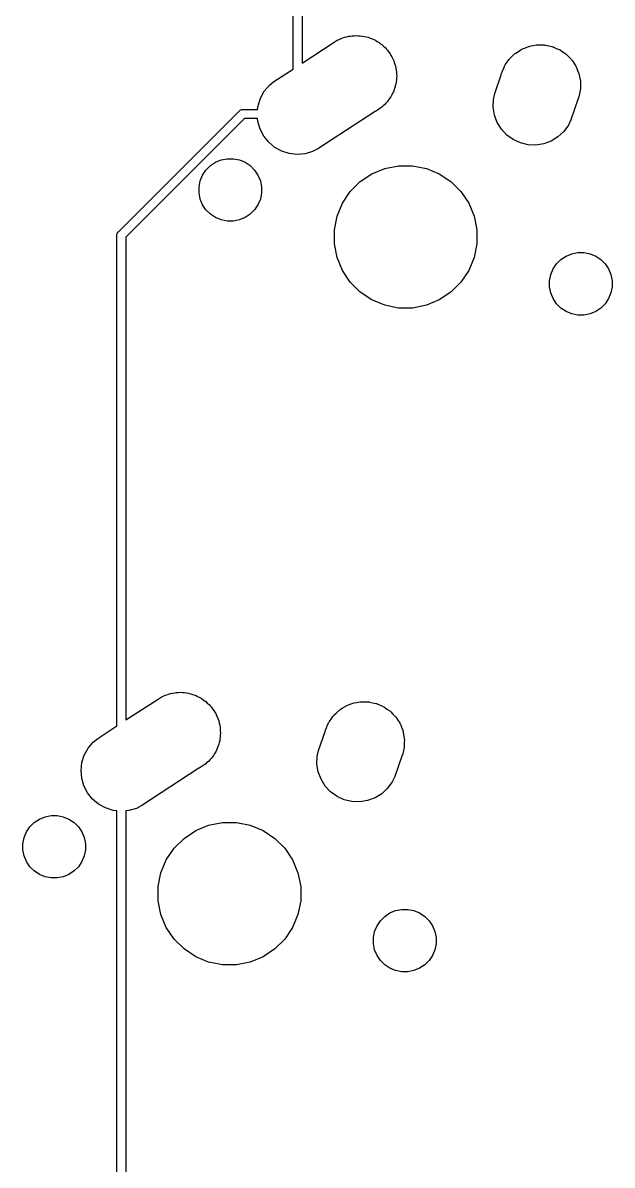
# Model space of a CAD drawing. Extents: x -662 to -203, y -195 to -58.
# Drawn here: x -475.74 to -459.25, y -153.09 to -121.09 of the extents above; entities that cross this region are included whole.
import ezdxf

# ---------------------------------------------------------------- set-up
doc = ezdxf.new("R2010")
doc.units = 0
doc.layers.add('BLACK', color=7, linetype='CONTINUOUS')

msp = doc.modelspace()

# ---------------------------------------------------------------- linework, layer by layer
at = {"layer": 'BLACK', "linetype": 'CONTINUOUS'}
for p, q in [((-468.176, -122.385), (-468.176, -108.643)), ((-467.922, -108.689), (-467.922, -122.219)), ((-467.026, -121.635), (-466.939, -121.577)), ((-466.939, -121.577), (-466.882, -121.553)), ((-466.882, -121.553), (-466.827, -121.525)), ((-466.827, -121.525), (-466.78, -121.511)), ((-466.78, -121.511), (-466.734, -121.492)), ((-466.734, -121.492), (-466.674, -121.48)), ((-466.674, -121.48), (-466.614, -121.463)), ((-466.614, -121.463), (-466.565, -121.459)), ((-466.565, -121.459), (-466.517, -121.449)), ((-466.517, -121.449), (-466.455, -121.449)), ((-466.455, -121.449), (-466.393, -121.444)), ((-466.393, -121.444), (-466.344, -121.449)), ((-466.344, -121.449), (-466.295, -121.449)), ((-466.295, -121.449), (-466.235, -121.461)), ((-466.235, -121.461), (-466.173, -121.468)), ((-466.173, -121.468), (-466.126, -121.483)), ((-466.126, -121.483), (-466.078, -121.492)), ((-466.078, -121.492), (-466.021, -121.516)), ((-466.021, -121.516), (-465.962, -121.535)), ((-465.962, -121.535), (-465.919, -121.558)), ((-465.919, -121.558), (-465.873, -121.577)), ((-465.873, -121.577), (-465.822, -121.611)), ((-467.922, -122.219), (-467.026, -121.635)), ((-465.822, -121.611), (-465.767, -121.641)), ((-465.767, -121.641), (-465.73, -121.673)), ((-465.73, -121.673), (-465.689, -121.7)), ((-465.689, -121.7), (-465.645, -121.744)), ((-465.645, -121.744), (-465.598, -121.784)), ((-465.598, -121.784), (-465.567, -121.822)), ((-465.567, -121.822), (-465.532, -121.857)), ((-465.532, -121.857), (-465.498, -121.908)), ((-465.498, -121.908), (-465.459, -121.957)), ((-461.943, -121.936), (-461.866, -121.889)), ((-461.866, -121.889), (-461.791, -121.838)), ((-461.791, -121.838), (-461.772, -121.83)), ((-461.772, -121.83), (-461.755, -121.82)), ((-461.755, -121.82), (-461.67, -121.788)), ((-461.67, -121.788), (-461.586, -121.753)), ((-461.586, -121.753), (-461.566, -121.749)), ((-461.566, -121.749), (-461.547, -121.742)), ((-461.547, -121.742), (-461.458, -121.728)), ((-461.458, -121.728), (-461.369, -121.71)), ((-461.369, -121.71), (-461.349, -121.71)), ((-461.349, -121.71), (-461.328, -121.707)), ((-461.328, -121.707), (-461.238, -121.71)), ((-461.238, -121.71), (-461.148, -121.71)), ((-461.148, -121.71), (-461.127, -121.714)), ((-461.127, -121.714), (-461.107, -121.715)), ((-461.107, -121.715), (-461.019, -121.736)), ((-461.019, -121.736), (-460.93, -121.753)), ((-460.93, -121.753), (-460.911, -121.761)), ((-460.911, -121.761), (-460.891, -121.766)), ((-460.891, -121.766), (-460.809, -121.804)), ((-460.809, -121.804), (-460.725, -121.838)), ((-460.725, -121.838), (-460.708, -121.85)), ((-460.708, -121.85), (-460.69, -121.858)), ((-460.69, -121.858), (-460.616, -121.911)), ((-460.616, -121.911), (-460.541, -121.961)), ((-465.459, -121.957), (-465.436, -122)), ((-465.436, -122), (-465.409, -122.041)), ((-465.409, -122.041), (-465.385, -122.098)), ((-465.385, -122.098), (-465.357, -122.153)), ((-465.357, -122.153), (-465.343, -122.2)), ((-465.343, -122.2), (-465.324, -122.246)), ((-462.235, -122.267), (-462.182, -122.193)), ((-462.182, -122.193), (-462.132, -122.118)), ((-462.132, -122.118), (-462.118, -122.104)), ((-462.118, -122.104), (-462.106, -122.087)), ((-462.106, -122.087), (-462.039, -122.025)), ((-462.039, -122.025), (-461.975, -121.961)), ((-461.975, -121.961), (-461.958, -121.95)), ((-461.958, -121.95), (-461.943, -121.936)), ((-460.541, -121.961), (-460.527, -121.976)), ((-460.527, -121.976), (-460.51, -121.988)), ((-460.51, -121.988), (-460.448, -122.054)), ((-460.448, -122.054), (-460.384, -122.118)), ((-460.384, -122.118), (-460.373, -122.135)), ((-460.373, -122.135), (-460.359, -122.15)), ((-460.359, -122.15), (-460.312, -122.227)), ((-460.312, -122.227), (-460.261, -122.302)), ((-468.71, -122.733), (-468.176, -122.385)), ((-465.324, -122.246), (-465.312, -122.307)), ((-465.312, -122.307), (-465.295, -122.366)), ((-465.295, -122.366), (-465.291, -122.415)), ((-465.291, -122.415), (-465.281, -122.463)), ((-465.281, -122.463), (-465.281, -122.525)), ((-465.281, -122.525), (-465.276, -122.587)), ((-462.529, -123.072), (-462.347, -122.542)), ((-462.347, -122.542), (-462.34, -122.507)), ((-462.34, -122.507), (-462.311, -122.437)), ((-462.311, -122.437), (-462.304, -122.418)), ((-462.304, -122.418), (-462.29, -122.386)), ((-462.29, -122.386), (-462.255, -122.302)), ((-462.255, -122.302), (-462.244, -122.285)), ((-462.244, -122.285), (-462.235, -122.267)), ((-460.261, -122.302), (-460.254, -122.321)), ((-460.254, -122.321), (-460.243, -122.339)), ((-460.243, -122.339), (-460.211, -122.423)), ((-460.211, -122.423), (-460.177, -122.507)), ((-460.177, -122.507), (-460.173, -122.527)), ((-460.173, -122.527), (-460.165, -122.546)), ((-460.165, -122.546), (-460.151, -122.636)), ((-468.982, -123.006), (-468.84, -122.837)), ((-468.84, -122.837), (-468.71, -122.733)), ((-465.315, -122.854), (-465.324, -122.902)), ((-465.3, -122.807), (-465.315, -122.854)), ((-465.293, -122.746), (-465.3, -122.807)), ((-465.281, -122.685), (-465.293, -122.746)), ((-465.276, -122.587), (-465.281, -122.636)), ((-465.281, -122.636), (-465.281, -122.685)), ((-460.151, -122.636), (-460.133, -122.724)), ((-460.133, -122.724), (-460.133, -122.745)), ((-460.133, -122.745), (-460.13, -122.765)), ((-460.13, -122.765), (-460.133, -122.855)), ((-460.133, -122.855), (-460.133, -122.946)), ((-469.156, -123.412), (-469.089, -123.201)), ((-469.089, -123.201), (-468.982, -123.006)), ((-465.444, -123.158), (-465.473, -123.213)), ((-465.409, -123.107), (-465.444, -123.158)), ((-465.39, -123.061), (-465.409, -123.107)), ((-465.367, -123.018), (-465.39, -123.061)), ((-465.348, -122.959), (-465.367, -123.018)), ((-465.324, -122.902), (-465.348, -122.959)), ((-462.567, -123.234), (-462.529, -123.072)), ((-460.177, -123.163), (-460.206, -123.233)), ((-460.159, -123.075), (-460.177, -123.163)), ((-460.138, -122.987), (-460.159, -123.075)), ((-460.137, -122.966), (-460.138, -122.987)), ((-460.133, -122.946), (-460.137, -122.966)), ((-469.637, -123.527), (-469.613, -123.52)), ((-469.613, -123.52), (-469.594, -123.518)), ((-469.594, -123.518), (-469.588, -123.518)), ((-469.588, -123.518), (-469.581, -123.518)), ((-469.581, -123.518), (-469.167, -123.518)), ((-469.167, -123.518), (-469.156, -123.412)), ((-465.787, -123.513), (-465.873, -123.571)), ((-465.745, -123.486), (-465.787, -123.513)), ((-465.74, -123.482), (-465.745, -123.486)), ((-465.689, -123.448), (-465.74, -123.482)), ((-465.654, -123.413), (-465.689, -123.448)), ((-465.616, -123.382), (-465.654, -123.413)), ((-465.576, -123.335), (-465.616, -123.382)), ((-465.532, -123.291), (-465.576, -123.335)), ((-465.505, -123.25), (-465.532, -123.291)), ((-465.473, -123.213), (-465.505, -123.25)), ((-462.575, -123.455), (-462.567, -123.234)), ((-462.54, -123.674), (-462.575, -123.455)), ((-460.206, -123.233), (-460.401, -123.803)), ((-473.065, -126.943), (-469.682, -123.56)), ((-469.535, -123.772), (-472.853, -127.09)), ((-469.682, -123.56), (-469.678, -123.555)), ((-469.678, -123.555), (-469.659, -123.539)), ((-469.659, -123.539), (-469.637, -123.527)), ((-469.168, -123.772), (-469.535, -123.772)), ((-469.161, -123.853), (-469.168, -123.772)), ((-465.879, -123.573), (-467.481, -124.618)), ((-465.873, -123.571), (-465.879, -123.573)), ((-462.463, -123.882), (-462.54, -123.674)), ((-460.401, -123.803), (-460.47, -123.954)), ((-469.099, -124.066), (-469.161, -123.853)), ((-468.996, -124.262), (-469.099, -124.066)), ((-462.346, -124.07), (-462.463, -123.882)), ((-462.195, -124.232), (-462.346, -124.07)), ((-460.6, -124.133), (-460.762, -124.284)), ((-460.47, -123.954), (-460.6, -124.133)), ((-468.858, -124.435), (-468.996, -124.262)), ((-468.688, -124.578), (-468.858, -124.435)), ((-462.016, -124.362), (-462.195, -124.232)), ((-461.814, -124.454), (-462.016, -124.362)), ((-461.598, -124.505), (-461.814, -124.454)), ((-461.158, -124.478), (-461.377, -124.513)), ((-460.951, -124.401), (-461.158, -124.478)), ((-460.762, -124.284), (-460.951, -124.401)), ((-468.494, -124.685), (-468.688, -124.578)), ((-468.282, -124.751), (-468.494, -124.685)), ((-468.062, -124.776), (-468.282, -124.751)), ((-467.841, -124.756), (-468.062, -124.776)), ((-467.629, -124.694), (-467.841, -124.756)), ((-467.481, -124.618), (-467.629, -124.694)), ((-461.377, -124.513), (-461.598, -124.505)), ((-470.613, -125.212), (-470.491, -125.09)), ((-470.491, -125.09), (-470.348, -124.994)), ((-470.348, -124.994), (-470.189, -124.929)), ((-470.189, -124.929), (-470.02, -124.895)), ((-470.02, -124.895), (-469.847, -124.895)), ((-469.847, -124.895), (-469.678, -124.929)), ((-469.678, -124.929), (-469.519, -124.994)), ((-469.519, -124.994), (-469.376, -125.09)), ((-469.376, -125.09), (-469.254, -125.212)), ((-465.608, -125.167), (-465.223, -125.091)), ((-465.223, -125.091), (-464.83, -125.091)), ((-464.83, -125.091), (-464.445, -125.167)), ((-470.775, -125.515), (-470.709, -125.355)), ((-470.709, -125.355), (-470.613, -125.212)), ((-469.254, -125.212), (-469.158, -125.355)), ((-469.158, -125.355), (-469.092, -125.515)), ((-466.298, -125.536), (-465.971, -125.318)), ((-465.971, -125.318), (-465.608, -125.167)), ((-464.445, -125.167), (-464.082, -125.318)), ((-464.082, -125.318), (-463.756, -125.536)), ((-470.808, -125.684), (-470.775, -125.515)), ((-470.808, -125.856), (-470.808, -125.684)), ((-469.092, -125.515), (-469.058, -125.684)), ((-469.058, -125.684), (-469.058, -125.856)), ((-466.575, -125.814), (-466.298, -125.536)), ((-463.756, -125.536), (-463.478, -125.814)), ((-470.775, -126.025), (-470.808, -125.856)), ((-470.709, -126.184), (-470.775, -126.025)), ((-469.092, -126.025), (-469.158, -126.184)), ((-469.058, -125.856), (-469.092, -126.025)), ((-466.794, -126.14), (-466.575, -125.814)), ((-463.478, -125.814), (-463.26, -126.14)), ((-470.613, -126.328), (-470.709, -126.184)), ((-470.491, -126.45), (-470.613, -126.328)), ((-469.254, -126.328), (-469.376, -126.45)), ((-469.158, -126.184), (-469.254, -126.328)), ((-466.944, -126.503), (-466.794, -126.14)), ((-463.26, -126.14), (-463.109, -126.503)), ((-470.348, -126.545), (-470.491, -126.45)), ((-470.189, -126.611), (-470.348, -126.545)), ((-470.02, -126.645), (-470.189, -126.611)), ((-469.847, -126.645), (-470.02, -126.645)), ((-469.678, -126.611), (-469.847, -126.645)), ((-469.519, -126.545), (-469.678, -126.611)), ((-469.376, -126.45), (-469.519, -126.545)), ((-467.02, -126.888), (-466.944, -126.503)), ((-463.109, -126.503), (-463.033, -126.888)), ((-473.107, -127.037), (-473.105, -127.012)), ((-473.107, -127.044), (-473.107, -127.037)), ((-473.107, -140.786), (-473.107, -127.044)), ((-473.105, -127.012), (-473.098, -126.988)), ((-473.098, -126.988), (-473.094, -126.982)), ((-473.094, -126.982), (-473.086, -126.966)), ((-473.086, -126.966), (-473.07, -126.947)), ((-473.07, -126.947), (-473.065, -126.943)), ((-467.02, -127.281), (-467.02, -126.888)), ((-463.033, -126.888), (-463.033, -127.281)), ((-472.853, -127.09), (-472.853, -140.62)), ((-466.944, -127.666), (-467.02, -127.281)), ((-463.033, -127.281), (-463.109, -127.666)), ((-466.794, -128.029), (-466.944, -127.666)), ((-463.109, -127.666), (-463.26, -128.029)), ((-460.677, -127.72), (-460.534, -127.624)), ((-460.534, -127.624), (-460.375, -127.558)), ((-460.375, -127.558), (-460.206, -127.525)), ((-460.206, -127.525), (-460.034, -127.525)), ((-460.034, -127.525), (-459.864, -127.558)), ((-459.864, -127.558), (-459.705, -127.624)), ((-459.705, -127.624), (-459.562, -127.72)), ((-460.961, -128.144), (-460.895, -127.985)), ((-460.895, -127.985), (-460.799, -127.842)), ((-460.799, -127.842), (-460.677, -127.72)), ((-459.562, -127.72), (-459.44, -127.842)), ((-459.44, -127.842), (-459.344, -127.985)), ((-459.344, -127.985), (-459.278, -128.144)), ((-466.575, -128.356), (-466.794, -128.029)), ((-463.26, -128.029), (-463.478, -128.356)), ((-460.995, -128.313), (-460.961, -128.144)), ((-460.995, -128.486), (-460.995, -128.313)), ((-459.278, -128.144), (-459.245, -128.313)), ((-459.245, -128.313), (-459.245, -128.486)), ((-466.298, -128.633), (-466.575, -128.356)), ((-465.971, -128.852), (-466.298, -128.633)), ((-463.756, -128.633), (-464.082, -128.852)), ((-463.478, -128.356), (-463.756, -128.633)), ((-460.961, -128.655), (-460.995, -128.486)), ((-459.245, -128.486), (-459.278, -128.655)), ((-465.608, -129.002), (-465.971, -128.852)), ((-464.082, -128.852), (-464.445, -129.002)), ((-460.895, -128.814), (-460.961, -128.655)), ((-460.799, -128.957), (-460.895, -128.814)), ((-460.677, -129.079), (-460.799, -128.957)), ((-459.44, -128.957), (-459.562, -129.079)), ((-459.344, -128.814), (-459.44, -128.957)), ((-459.278, -128.655), (-459.344, -128.814)), ((-465.223, -129.079), (-465.608, -129.002)), ((-464.83, -129.079), (-465.223, -129.079)), ((-464.445, -129.002), (-464.83, -129.079)), ((-460.534, -129.175), (-460.677, -129.079)), ((-460.375, -129.241), (-460.534, -129.175)), ((-460.206, -129.275), (-460.375, -129.241)), ((-460.034, -129.275), (-460.206, -129.275)), ((-459.864, -129.241), (-460.034, -129.275)), ((-459.705, -129.175), (-459.864, -129.241)), ((-459.562, -129.079), (-459.705, -129.175)), ((-471.385, -139.85), (-471.324, -139.844)), ((-471.324, -139.844), (-471.275, -139.85)), ((-472.853, -140.62), (-471.956, -140.036)), ((-471.956, -140.036), (-471.87, -139.978)), ((-471.87, -139.978), (-471.812, -139.954)), ((-471.812, -139.954), (-471.757, -139.926)), ((-471.757, -139.926), (-471.71, -139.912)), ((-471.71, -139.912), (-471.665, -139.893)), ((-471.665, -139.893), (-471.604, -139.881)), ((-471.604, -139.881), (-471.545, -139.864)), ((-471.545, -139.864), (-471.496, -139.859)), ((-471.496, -139.859), (-471.447, -139.85)), ((-471.447, -139.85), (-471.385, -139.85)), ((-471.275, -139.85), (-471.226, -139.85)), ((-471.226, -139.85), (-471.165, -139.862)), ((-471.165, -139.862), (-471.104, -139.869)), ((-471.104, -139.869), (-471.057, -139.883)), ((-471.057, -139.883), (-471.008, -139.893)), ((-471.008, -139.893), (-470.951, -139.917)), ((-470.951, -139.917), (-470.892, -139.935)), ((-470.892, -139.935), (-470.849, -139.959)), ((-470.849, -139.959), (-470.804, -139.978)), ((-470.804, -139.978), (-470.752, -140.012)), ((-470.752, -140.012), (-470.698, -140.042)), ((-470.698, -140.042), (-470.66, -140.074)), ((-470.66, -140.074), (-470.619, -140.101)), ((-470.619, -140.101), (-470.576, -140.145)), ((-470.576, -140.145), (-470.528, -140.185)), ((-466.601, -140.189), (-466.517, -140.154)), ((-466.517, -140.154), (-466.497, -140.15)), ((-466.497, -140.15), (-466.478, -140.143)), ((-466.478, -140.143), (-466.388, -140.129)), ((-466.388, -140.129), (-466.3, -140.111)), ((-466.3, -140.111), (-466.279, -140.111)), ((-466.279, -140.111), (-466.259, -140.108)), ((-466.259, -140.108), (-466.169, -140.111)), ((-466.169, -140.111), (-466.078, -140.111)), ((-466.078, -140.111), (-466.058, -140.115)), ((-466.058, -140.115), (-466.037, -140.116)), ((-466.037, -140.116), (-465.949, -140.137)), ((-465.949, -140.137), (-465.861, -140.154)), ((-465.861, -140.154), (-465.842, -140.162)), ((-465.842, -140.162), (-465.822, -140.167)), ((-470.528, -140.185), (-470.498, -140.223)), ((-470.498, -140.223), (-470.463, -140.258)), ((-470.463, -140.258), (-470.428, -140.309)), ((-470.428, -140.309), (-470.39, -140.358)), ((-470.39, -140.358), (-470.367, -140.401)), ((-470.367, -140.401), (-470.34, -140.442)), ((-470.34, -140.442), (-470.316, -140.499)), ((-467.036, -140.488), (-466.97, -140.426)), ((-466.97, -140.426), (-466.906, -140.362)), ((-466.906, -140.362), (-466.889, -140.351)), ((-466.889, -140.351), (-466.874, -140.337)), ((-466.874, -140.337), (-466.797, -140.289)), ((-466.797, -140.289), (-466.722, -140.239)), ((-466.722, -140.239), (-466.703, -140.231)), ((-466.703, -140.231), (-466.685, -140.221)), ((-466.685, -140.221), (-466.601, -140.189)), ((-465.822, -140.167), (-465.74, -140.204)), ((-465.74, -140.204), (-465.656, -140.239)), ((-465.656, -140.239), (-465.639, -140.251)), ((-465.639, -140.251), (-465.62, -140.259)), ((-465.62, -140.259), (-465.547, -140.312)), ((-465.547, -140.312), (-465.472, -140.362)), ((-465.472, -140.362), (-465.457, -140.377)), ((-465.457, -140.377), (-465.441, -140.389)), ((-465.441, -140.389), (-465.379, -140.455)), ((-465.379, -140.455), (-465.315, -140.519)), ((-473.641, -141.134), (-473.107, -140.786)), ((-470.316, -140.499), (-470.287, -140.554)), ((-470.287, -140.554), (-470.274, -140.601)), ((-470.274, -140.601), (-470.255, -140.647)), ((-470.255, -140.647), (-470.243, -140.707)), ((-470.243, -140.707), (-470.225, -140.767)), ((-470.225, -140.767), (-470.221, -140.816)), ((-467.235, -140.819), (-467.22, -140.787)), ((-467.22, -140.787), (-467.186, -140.703)), ((-467.186, -140.703), (-467.174, -140.686)), ((-467.174, -140.686), (-467.166, -140.668)), ((-467.166, -140.668), (-467.113, -140.594)), ((-467.113, -140.594), (-467.063, -140.519)), ((-467.063, -140.519), (-467.048, -140.504)), ((-467.048, -140.504), (-467.036, -140.488)), ((-465.315, -140.519), (-465.304, -140.536)), ((-465.304, -140.536), (-465.29, -140.551)), ((-465.29, -140.551), (-465.242, -140.628)), ((-465.242, -140.628), (-465.192, -140.703)), ((-465.192, -140.703), (-465.184, -140.722)), ((-465.184, -140.722), (-465.173, -140.74)), ((-465.173, -140.74), (-465.142, -140.824)), ((-470.212, -141.086), (-470.224, -141.146)), ((-470.221, -140.816), (-470.212, -140.864)), ((-470.212, -140.864), (-470.212, -140.926)), ((-470.212, -140.926), (-470.206, -140.988)), ((-470.206, -140.988), (-470.212, -141.037)), ((-470.212, -141.037), (-470.212, -141.086)), ((-467.46, -141.473), (-467.277, -140.942)), ((-467.277, -140.942), (-467.271, -140.908)), ((-467.271, -140.908), (-467.242, -140.838)), ((-467.242, -140.838), (-467.235, -140.819)), ((-465.142, -140.824), (-465.107, -140.908)), ((-465.107, -140.908), (-465.103, -140.928)), ((-465.103, -140.928), (-465.096, -140.947)), ((-465.096, -140.947), (-465.081, -141.037)), ((-465.081, -141.037), (-465.064, -141.125)), ((-465.064, -141.125), (-465.064, -141.146)), ((-474.019, -141.602), (-473.913, -141.407)), ((-473.913, -141.407), (-473.77, -141.238)), ((-473.77, -141.238), (-473.641, -141.134)), ((-470.297, -141.419), (-470.321, -141.462)), ((-470.279, -141.36), (-470.297, -141.419)), ((-470.255, -141.303), (-470.279, -141.36)), ((-470.245, -141.255), (-470.255, -141.303)), ((-470.23, -141.208), (-470.245, -141.255)), ((-470.224, -141.146), (-470.23, -141.208)), ((-465.069, -141.387), (-465.089, -141.475)), ((-465.068, -141.367), (-465.069, -141.387)), ((-465.064, -141.347), (-465.068, -141.367)), ((-465.064, -141.146), (-465.061, -141.166)), ((-465.061, -141.166), (-465.064, -141.256)), ((-465.064, -141.256), (-465.064, -141.347)), ((-474.086, -141.813), (-474.019, -141.602)), ((-470.507, -141.736), (-470.546, -141.783)), ((-470.463, -141.692), (-470.507, -141.736)), ((-470.435, -141.651), (-470.463, -141.692)), ((-470.404, -141.614), (-470.435, -141.651)), ((-470.374, -141.559), (-470.404, -141.614)), ((-470.34, -141.508), (-470.374, -141.559)), ((-470.321, -141.462), (-470.34, -141.508)), ((-467.506, -141.856), (-467.498, -141.635)), ((-467.498, -141.635), (-467.46, -141.473)), ((-465.136, -141.634), (-465.331, -142.203)), ((-465.107, -141.564), (-465.136, -141.634)), ((-465.089, -141.475), (-465.107, -141.564)), ((-474.11, -142.033), (-474.086, -141.813)), ((-474.091, -142.254), (-474.11, -142.033)), ((-470.81, -141.974), (-472.412, -143.019)), ((-470.804, -141.972), (-470.81, -141.974)), ((-470.717, -141.914), (-470.804, -141.972)), ((-470.676, -141.887), (-470.717, -141.914)), ((-470.671, -141.883), (-470.676, -141.887)), ((-470.619, -141.849), (-470.671, -141.883)), ((-470.585, -141.814), (-470.619, -141.849)), ((-470.546, -141.783), (-470.585, -141.814)), ((-467.471, -142.075), (-467.506, -141.856)), ((-467.393, -142.282), (-467.471, -142.075)), ((-474.029, -142.467), (-474.091, -142.254)), ((-467.277, -142.471), (-467.393, -142.282)), ((-465.401, -142.355), (-465.53, -142.534)), ((-465.331, -142.203), (-465.401, -142.355)), ((-473.927, -142.663), (-474.029, -142.467)), ((-473.788, -142.836), (-473.927, -142.663)), ((-467.126, -142.633), (-467.277, -142.471)), ((-466.946, -142.763), (-467.126, -142.633)), ((-465.692, -142.685), (-465.881, -142.802)), ((-465.53, -142.534), (-465.692, -142.685)), ((-473.619, -142.979), (-473.788, -142.836)), ((-473.424, -143.085), (-473.619, -142.979)), ((-472.412, -143.019), (-472.559, -143.095)), ((-466.745, -142.855), (-466.946, -142.763)), ((-466.529, -142.906), (-466.745, -142.855)), ((-466.308, -142.914), (-466.529, -142.906)), ((-466.089, -142.879), (-466.308, -142.914)), ((-465.881, -142.802), (-466.089, -142.879)), ((-475.278, -143.395), (-475.119, -143.329)), ((-475.119, -143.329), (-474.95, -143.296)), ((-474.95, -143.296), (-474.778, -143.296)), ((-474.778, -143.296), (-474.609, -143.329)), ((-474.609, -143.329), (-474.45, -143.395)), ((-473.213, -143.152), (-473.424, -143.085)), ((-473.107, -143.164), (-473.213, -143.152)), ((-473.107, -153.585), (-473.107, -143.164)), ((-472.772, -143.157), (-472.853, -143.164)), ((-472.853, -143.164), (-472.853, -153.538)), ((-472.559, -143.095), (-472.772, -143.157)), ((-475.639, -143.756), (-475.544, -143.613)), ((-475.544, -143.613), (-475.422, -143.491)), ((-475.422, -143.491), (-475.278, -143.395)), ((-474.45, -143.395), (-474.306, -143.491)), ((-474.306, -143.491), (-474.184, -143.613)), ((-474.184, -143.613), (-474.089, -143.756)), ((-470.902, -143.719), (-470.539, -143.568)), ((-470.539, -143.568), (-470.153, -143.492)), ((-470.153, -143.492), (-469.761, -143.492)), ((-469.761, -143.492), (-469.375, -143.568)), ((-469.375, -143.568), (-469.013, -143.719)), ((-475.739, -144.085), (-475.705, -143.916)), ((-475.705, -143.916), (-475.639, -143.756)), ((-474.089, -143.756), (-474.023, -143.916)), ((-474.023, -143.916), (-473.989, -144.085)), ((-471.506, -144.215), (-471.228, -143.937)), ((-471.228, -143.937), (-470.902, -143.719)), ((-469.013, -143.719), (-468.686, -143.937)), ((-468.686, -143.937), (-468.408, -144.215)), ((-475.739, -144.257), (-475.739, -144.085)), ((-475.705, -144.426), (-475.739, -144.257)), ((-473.989, -144.257), (-474.023, -144.426)), ((-473.989, -144.085), (-473.989, -144.257)), ((-471.724, -144.541), (-471.506, -144.215)), ((-468.408, -144.215), (-468.19, -144.541)), ((-475.639, -144.585), (-475.705, -144.426)), ((-475.544, -144.729), (-475.639, -144.585)), ((-474.089, -144.585), (-474.184, -144.729)), ((-474.023, -144.426), (-474.089, -144.585)), ((-471.874, -144.904), (-471.724, -144.541)), ((-468.19, -144.541), (-468.04, -144.904)), ((-475.422, -144.85), (-475.544, -144.729)), ((-475.278, -144.946), (-475.422, -144.85)), ((-475.119, -145.012), (-475.278, -144.946)), ((-474.45, -144.946), (-474.609, -145.012)), ((-474.306, -144.85), (-474.45, -144.946)), ((-474.184, -144.729), (-474.306, -144.85)), ((-471.951, -145.289), (-471.874, -144.904)), ((-468.04, -144.904), (-467.963, -145.289)), ((-474.95, -145.046), (-475.119, -145.012)), ((-474.778, -145.046), (-474.95, -145.046)), ((-474.609, -145.012), (-474.778, -145.046)), ((-471.951, -145.682), (-471.951, -145.289)), ((-467.963, -145.289), (-467.963, -145.682)), ((-471.874, -146.067), (-471.951, -145.682)), ((-467.963, -145.682), (-468.04, -146.067)), ((-465.305, -145.959), (-465.136, -145.925)), ((-465.136, -145.925), (-464.964, -145.925)), ((-464.964, -145.925), (-464.795, -145.959)), ((-471.724, -146.43), (-471.874, -146.067)), ((-468.04, -146.067), (-468.19, -146.43)), ((-465.826, -146.386), (-465.73, -146.243)), ((-465.73, -146.243), (-465.608, -146.121)), ((-465.608, -146.121), (-465.465, -146.025)), ((-465.465, -146.025), (-465.305, -145.959)), ((-464.795, -145.959), (-464.636, -146.025)), ((-464.636, -146.025), (-464.492, -146.121)), ((-464.492, -146.121), (-464.371, -146.243)), ((-464.371, -146.243), (-464.275, -146.386)), ((-471.506, -146.757), (-471.724, -146.43)), ((-468.19, -146.43), (-468.408, -146.757)), ((-465.925, -146.714), (-465.892, -146.545)), ((-465.892, -146.545), (-465.826, -146.386)), ((-464.275, -146.386), (-464.209, -146.545)), ((-464.209, -146.545), (-464.175, -146.714)), ((-471.228, -147.034), (-471.506, -146.757)), ((-468.408, -146.757), (-468.686, -147.034)), ((-465.925, -146.887), (-465.925, -146.714)), ((-464.175, -146.714), (-464.175, -146.887)), ((-470.902, -147.253), (-471.228, -147.034)), ((-468.686, -147.034), (-469.013, -147.253)), ((-465.892, -147.056), (-465.925, -146.887)), ((-465.826, -147.215), (-465.892, -147.056)), ((-464.209, -147.056), (-464.275, -147.215)), ((-464.175, -146.887), (-464.209, -147.056)), ((-470.539, -147.403), (-470.902, -147.253)), ((-470.153, -147.479), (-470.539, -147.403)), ((-469.761, -147.479), (-470.153, -147.479)), ((-469.375, -147.403), (-469.761, -147.479)), ((-469.013, -147.253), (-469.375, -147.403)), ((-465.73, -147.358), (-465.826, -147.215)), ((-465.608, -147.48), (-465.73, -147.358)), ((-465.465, -147.576), (-465.608, -147.48)), ((-464.492, -147.48), (-464.636, -147.576)), ((-464.371, -147.358), (-464.492, -147.48)), ((-464.275, -147.215), (-464.371, -147.358)), ((-465.305, -147.642), (-465.465, -147.576)), ((-465.136, -147.675), (-465.305, -147.642)), ((-464.964, -147.675), (-465.136, -147.675)), ((-464.795, -147.642), (-464.964, -147.675)), ((-464.636, -147.576), (-464.795, -147.642))]:
    msp.add_line(p, q, dxfattribs=at)

doc.saveas('drawing.dxf')
